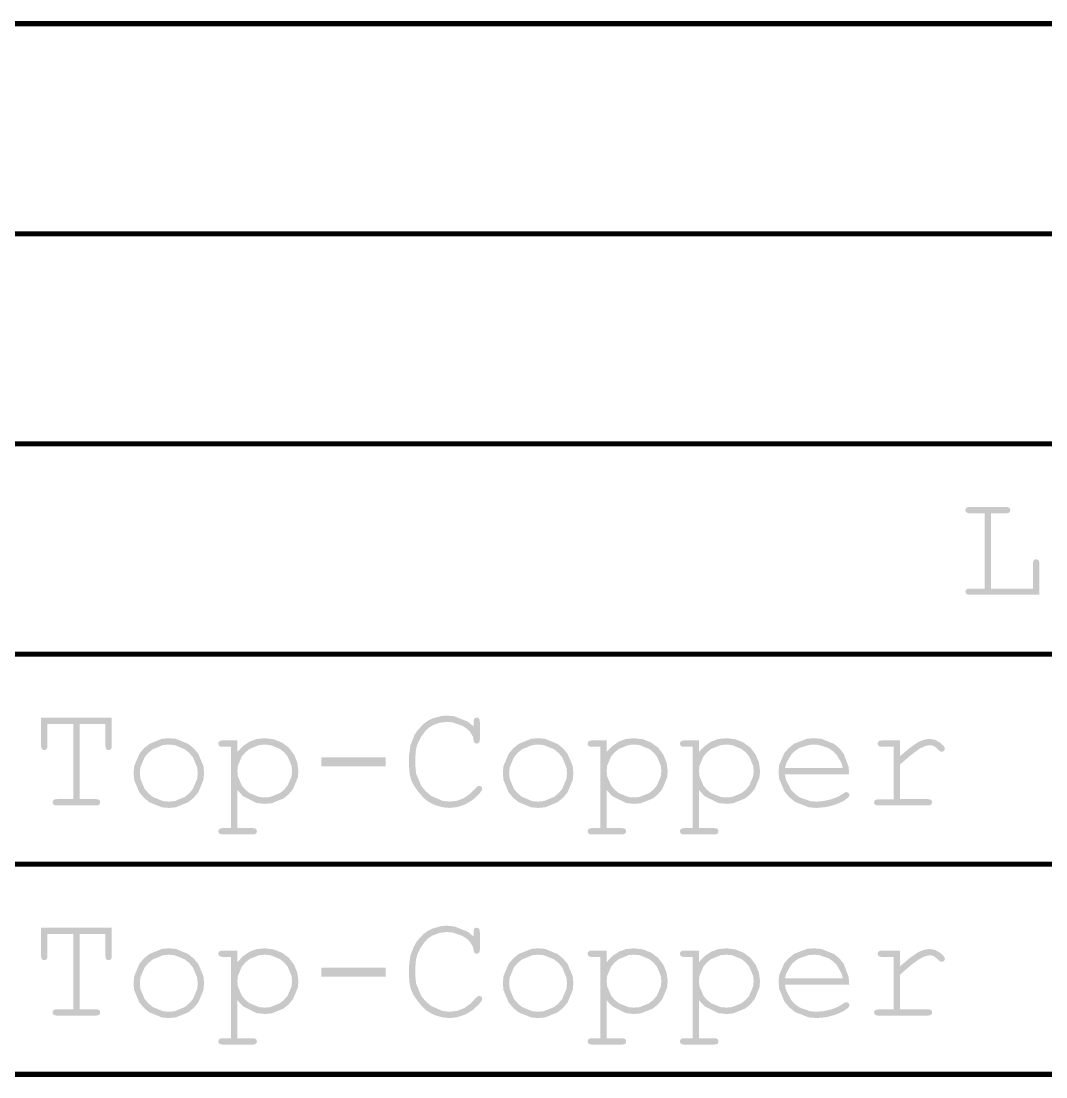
# Model space of a CAD drawing. Extents: x -5 to 272, y 7 to 75.
# Drawn here: x 211.81 to 231.8, y 54.26 to 74.86 of the extents above; entities that cross this region are included whole.
import ezdxf

# ---------------------------------------------------------------- set-up
doc = ezdxf.new("R2010")
doc.units = 0
doc.layers.add('DRILL_SYMBOLS', color=255, linetype='CONTINUOUS')

msp = doc.modelspace()

# ---------------------------------------------------------------- hatches: boundary and pattern name
at = {"layer": 'DRILL_SYMBOLS'}
for points in [[(230.725986, 65.256533), (230.725986, 63.788759), (231.543369, 63.788759), (231.543369, 64.278017), (231.547764, 64.315737), (231.560947, 64.341005), (231.581089, 64.355288), (231.606357, 64.360048), (231.630527, 64.355471), (231.650303, 64.341738), (231.663486, 64.316652), (231.667881, 64.278017), (231.667881, 63.665713), (230.308506, 63.665713), (230.270786, 63.670107), (230.245517, 63.683291), (230.231235, 63.703066), (230.226475, 63.727236), (230.231235, 63.752321), (230.245517, 63.771914), (230.270786, 63.784548), (230.308506, 63.788759), (230.601475, 63.788759), (230.601475, 65.256533), (230.308506, 65.256533), (230.270786, 65.260744), (230.245517, 65.273379), (230.231235, 65.292971), (230.226475, 65.318056), (230.231235, 65.343142), (230.245517, 65.362734), (230.270786, 65.375368), (230.308506, 65.37958), (231.018955, 65.37958), (231.056675, 65.375368), (231.081943, 65.362734), (231.096225, 65.343142), (231.100986, 65.318056), (231.096225, 65.292971), (231.081943, 65.273379), (231.056675, 65.260744), (231.018955, 65.256533)], [(212.952842, 61.147011), (212.952842, 59.679237), (213.272178, 59.679237), (213.309897, 59.675026), (213.335166, 59.662392), (213.349448, 59.642799), (213.354209, 59.617714), (213.349448, 59.593544), (213.335166, 59.573769), (213.309897, 59.560585), (213.272178, 59.556191), (212.508994, 59.556191), (212.471274, 59.560585), (212.446006, 59.573769), (212.431724, 59.593544), (212.426963, 59.617714), (212.431724, 59.642799), (212.446006, 59.662392), (212.471274, 59.675026), (212.508994, 59.679237), (212.82833, 59.679237), (212.82833, 61.147011), (212.324424, 61.147011), (212.324424, 60.720741), (212.320212, 60.681923), (212.307578, 60.656288), (212.287986, 60.642006), (212.2629, 60.637245), (212.23873, 60.642006), (212.218955, 60.656288), (212.205771, 60.681923), (212.201377, 60.720741), (212.201377, 61.270058), (213.579795, 61.270058), (213.579795, 60.720741), (213.575583, 60.681923), (213.562949, 60.656288), (213.543357, 60.642006), (213.518271, 60.637245), (213.493186, 60.642006), (213.473594, 60.656288), (213.460959, 60.681923), (213.456748, 60.720741), (213.456748, 61.147011)], [(220.634482, 61.101601), (220.634482, 61.188026), (220.638694, 61.225746), (220.651328, 61.251015), (220.67092, 61.265297), (220.696006, 61.270058), (220.721091, 61.265297), (220.740684, 61.251015), (220.753318, 61.225746), (220.757529, 61.188026), (220.757529, 60.846718), (220.753318, 60.807899), (220.740684, 60.782265), (220.721091, 60.767982), (220.696006, 60.763222), (220.673118, 60.767616), (220.654258, 60.7808), (220.640891, 60.803871), (220.634482, 60.837929), (220.623405, 60.897713), (220.556754, 61.006844), (220.501182, 61.056191), (220.413291, 61.113228), (220.219932, 61.178413), (220.114463, 61.186562), (219.976401, 61.170815), (219.846396, 61.123573), (219.762168, 61.073036), (219.696982, 61.012245), (219.61019, 60.891762), (219.543174, 60.758827), (219.512412, 60.649696), (219.502158, 60.527382), (219.502158, 60.31205), (219.514609, 60.178886), (219.614219, 59.939751), (219.701377, 59.833778), (219.805015, 59.745018), (220.03646, 59.643578), (220.164268, 59.630898), (220.314231, 59.648109), (220.447715, 59.699745), (220.570945, 59.786171), (220.690146, 59.907753), (220.716514, 59.930824), (220.745811, 59.938515), (220.769614, 59.934486), (220.788291, 59.922401), (220.800376, 59.904091), (220.804404, 59.881386), (220.788657, 59.838905), (220.741416, 59.778847), (220.613791, 59.660744), (220.471152, 59.575966), (220.32009, 59.524897), (220.167197, 59.507874), (220.032798, 59.520685), (219.896201, 59.55912), (219.799888, 59.601967), (219.721885, 59.651405), (219.645164, 59.722267), (219.552695, 59.829384), (219.468284, 59.949867), (219.415732, 60.060829), (219.388267, 60.17234), (219.379111, 60.294472), (219.379111, 60.54496), (219.403464, 60.728615), (219.476523, 60.916298), (219.529716, 61.005653), (219.663016, 61.151405), (219.743125, 61.207802), (219.829505, 61.252342), (220.012977, 61.303246), (220.110068, 61.309608), (220.257102, 61.296608), (220.519309, 61.192604)], [(215.380088, 60.187538), (215.367499, 60.05204), (215.266791, 59.811806), (215.255576, 60.187538), (215.245276, 60.298958), (215.162879, 60.495979), (215.090781, 60.581581), (215.004035, 60.652718), (214.80445, 60.734016), (214.691611, 60.744179), (214.578773, 60.733971), (214.379188, 60.652306), (214.292441, 60.580849), (214.220344, 60.495018), (214.137946, 60.298363), (214.127646, 60.187538), (214.137946, 60.077309), (214.220344, 59.88102), (214.292441, 59.79496), (214.379188, 59.723183), (214.578773, 59.641151), (214.691611, 59.630898), (214.80445, 59.641106), (215.004035, 59.722771), (215.090781, 59.794228), (215.162879, 59.880058), (215.245276, 60.076714), (215.255576, 60.187538), (215.266791, 59.811806), (215.178672, 59.707069), (215.072791, 59.619921), (214.829993, 59.520323), (214.693076, 59.507874), (214.554923, 59.520369), (214.311027, 59.620333), (214.205283, 59.707802), (214.117484, 59.812767), (214.017142, 60.052635), (214.0046, 60.187538), (214.017142, 60.323082), (214.117484, 60.563683), (214.205283, 60.668739), (214.311027, 60.756218), (214.554923, 60.856194), (214.693076, 60.868691), (214.829993, 60.856239), (215.072791, 60.75663), (215.178672, 60.669472), (215.266791, 60.564644), (215.367499, 60.323677)], [(216.029014, 60.824745), (216.029014, 60.600624), (216.142905, 60.717445), (216.264854, 60.801308), (216.402183, 60.851845), (216.562217, 60.868691), (216.736899, 60.84745), (216.897666, 60.78373), (217.03408, 60.682106), (217.135703, 60.547157), (217.198874, 60.391701), (217.219932, 60.228554), (217.208076, 60.100792), (217.113227, 59.874107), (217.09542, 60.228554), (217.085761, 60.330956), (217.008491, 60.512962), (216.940879, 60.592567), (216.859351, 60.658897), (216.670753, 60.734703), (216.563682, 60.744179), (216.455924, 60.734657), (216.266227, 60.658485), (216.184287, 60.591835), (216.116355, 60.512001), (216.038718, 60.33036), (216.029014, 60.228554), (216.038718, 60.126106), (216.116355, 59.943733), (216.184287, 59.863808), (216.266227, 59.797157), (216.455924, 59.720985), (216.563682, 59.711464), (216.670157, 59.72094), (216.85839, 59.796745), (216.940146, 59.863075), (217.008079, 59.942772), (217.085715, 60.125511), (217.09542, 60.228554), (217.113227, 59.874107), (217.030234, 59.775185), (216.929938, 59.692833), (216.696662, 59.598717), (216.563682, 59.586952), (216.406669, 59.603706), (216.139335, 59.73774), (216.029014, 59.855019), (216.029014, 59.113831), (216.327842, 59.113831), (216.365562, 59.109619), (216.39083, 59.096985), (216.405112, 59.077393), (216.409873, 59.052307), (216.405112, 59.028137), (216.39083, 59.008362), (216.365562, 58.995178), (216.327842, 58.990784), (215.740439, 58.990784), (215.70272, 58.994995), (215.677451, 59.007629), (215.663169, 59.027222), (215.658408, 59.052307), (215.663169, 59.077393), (215.677451, 59.096985), (215.70272, 59.109619), (215.740439, 59.113831), (215.905967, 59.113831), (215.905967, 60.700233), (215.740439, 60.700233), (215.70272, 60.704628), (215.677451, 60.717812), (215.663169, 60.737953), (215.658408, 60.763222), (215.663169, 60.787392), (215.677451, 60.807167), (215.70272, 60.820351), (215.740439, 60.824745)], [(222.58126, 60.187538), (222.568671, 60.05204), (222.467963, 59.811806), (222.456748, 60.187538), (222.446448, 60.298958), (222.364051, 60.495979), (222.291953, 60.581581), (222.205207, 60.652718), (222.005622, 60.734016), (221.892783, 60.744179), (221.779944, 60.733971), (221.580359, 60.652306), (221.493613, 60.580849), (221.421515, 60.495018), (221.339118, 60.298363), (221.328818, 60.187538), (221.339118, 60.077309), (221.421515, 59.88102), (221.493613, 59.79496), (221.580359, 59.723183), (221.779944, 59.641151), (221.892783, 59.630898), (222.005622, 59.641106), (222.205207, 59.722771), (222.291953, 59.794228), (222.364051, 59.880058), (222.446448, 60.076714), (222.456748, 60.187538), (222.467963, 59.811806), (222.379844, 59.707069), (222.273963, 59.619921), (222.031165, 59.520323), (221.894248, 59.507874), (221.756095, 59.520369), (221.512198, 59.620333), (221.406455, 59.707802), (221.318656, 59.812767), (221.218314, 60.052635), (221.205771, 60.187538), (221.218314, 60.323082), (221.318656, 60.563683), (221.406455, 60.668739), (221.512198, 60.756218), (221.756095, 60.856194), (221.894248, 60.868691), (222.031165, 60.856239), (222.273963, 60.75663), (222.379844, 60.669472), (222.467963, 60.564644), (222.568671, 60.323677)], [(223.230186, 60.824745), (223.230186, 60.600624), (223.344077, 60.717445), (223.466025, 60.801308), (223.603354, 60.851845), (223.763389, 60.868691), (223.938071, 60.84745), (224.098838, 60.78373), (224.235251, 60.682106), (224.336875, 60.547157), (224.400046, 60.391701), (224.421104, 60.228554), (224.409247, 60.100792), (224.314399, 59.874107), (224.296592, 60.228554), (224.286933, 60.330956), (224.209662, 60.512962), (224.142051, 60.592567), (224.060523, 60.658897), (223.871924, 60.734703), (223.764854, 60.744179), (223.657096, 60.734657), (223.467399, 60.658485), (223.385459, 60.591835), (223.317527, 60.512001), (223.23989, 60.33036), (223.230186, 60.228554), (223.23989, 60.126106), (223.317527, 59.943733), (223.385459, 59.863808), (223.467399, 59.797157), (223.657096, 59.720985), (223.764854, 59.711464), (223.871329, 59.72094), (224.059562, 59.796745), (224.141318, 59.863075), (224.20925, 59.942772), (224.286887, 60.125511), (224.296592, 60.228554), (224.314399, 59.874107), (224.231406, 59.775185), (224.13111, 59.692833), (223.897834, 59.598717), (223.764854, 59.586952), (223.607841, 59.603706), (223.340507, 59.73774), (223.230186, 59.855019), (223.230186, 59.113831), (223.529014, 59.113831), (223.566733, 59.109619), (223.592002, 59.096985), (223.606284, 59.077393), (223.611045, 59.052307), (223.606284, 59.028137), (223.592002, 59.008362), (223.566733, 58.995178), (223.529014, 58.990784), (222.941611, 58.990784), (222.903892, 58.994995), (222.878623, 59.007629), (222.864341, 59.027222), (222.85958, 59.052307), (222.864341, 59.077393), (222.878623, 59.096985), (222.903892, 59.109619), (222.941611, 59.113831), (223.107139, 59.113831), (223.107139, 60.700233), (222.941611, 60.700233), (222.903892, 60.704628), (222.878623, 60.717812), (222.864341, 60.737953), (222.85958, 60.763222), (222.864341, 60.787392), (222.878623, 60.807167), (222.903892, 60.820351), (222.941611, 60.824745)], [(225.030479, 60.824745), (225.030479, 60.600624), (225.14437, 60.717445), (225.266318, 60.801308), (225.403647, 60.851845), (225.563682, 60.868691), (225.738364, 60.84745), (225.899131, 60.78373), (226.035544, 60.682106), (226.137168, 60.547157), (226.200339, 60.391701), (226.221396, 60.228554), (226.20954, 60.100792), (226.114692, 59.874107), (226.096885, 60.228554), (226.087226, 60.330956), (226.009955, 60.512962), (225.942344, 60.592567), (225.860816, 60.658897), (225.672217, 60.734703), (225.565146, 60.744179), (225.457389, 60.734657), (225.267692, 60.658485), (225.185752, 60.591835), (225.11782, 60.512001), (225.040183, 60.33036), (225.030479, 60.228554), (225.040183, 60.126106), (225.11782, 59.943733), (225.185752, 59.863808), (225.267692, 59.797157), (225.457389, 59.720985), (225.565146, 59.711464), (225.671622, 59.72094), (225.859855, 59.796745), (225.941611, 59.863075), (226.009543, 59.942772), (226.08718, 60.125511), (226.096885, 60.228554), (226.114692, 59.874107), (226.031699, 59.775185), (225.931403, 59.692833), (225.698127, 59.598717), (225.565146, 59.586952), (225.408134, 59.603706), (225.1408, 59.73774), (225.030479, 59.855019), (225.030479, 59.113831), (225.329307, 59.113831), (225.367026, 59.109619), (225.392295, 59.096985), (225.406577, 59.077393), (225.411338, 59.052307), (225.406577, 59.028137), (225.392295, 59.008362), (225.367026, 58.995178), (225.329307, 58.990784), (224.741904, 58.990784), (224.704185, 58.994995), (224.678916, 59.007629), (224.664634, 59.027222), (224.659873, 59.052307), (224.664634, 59.077393), (224.678916, 59.096985), (224.704185, 59.109619), (224.741904, 59.113831), (224.907432, 59.113831), (224.907432, 60.700233), (224.741904, 60.700233), (224.704185, 60.704628), (224.678916, 60.717812), (224.664634, 60.737953), (224.659873, 60.763222), (224.664634, 60.787392), (224.678916, 60.807167), (224.704185, 60.820351), (224.741904, 60.824745)], [(227.960166, 60.161171), (226.70626, 60.161171), (226.730842, 60.0476), (226.830817, 59.855339), (226.906211, 59.776649), (226.995063, 59.712883), (227.202704, 59.640007), (227.321494, 59.630898), (227.462485, 59.64225), (227.610068, 59.676308), (227.747031, 59.729042), (227.856162, 59.796425), (227.882163, 59.812904), (227.904502, 59.818398), (227.926475, 59.81382), (227.945518, 59.800087), (227.958701, 59.780128), (227.963096, 59.756874), (227.957236, 59.732338), (227.939658, 59.708534), (227.842063, 59.637672), (227.689902, 59.571571), (227.508079, 59.523798), (227.321494, 59.507874), (227.169837, 59.520827), (226.905799, 59.624453), (226.793418, 59.715126), (226.700812, 59.824211), (226.594977, 60.075066), (226.581748, 60.216835), (226.594153, 60.346107), (226.693397, 60.576088), (226.780234, 60.676796), (226.885383, 60.76075), (227.13111, 60.856697), (227.271689, 60.868691), (227.415885, 60.856377), (227.664176, 60.757866), (227.768271, 60.671669), (227.853324, 60.56588), (227.835654, 60.285683), (227.809882, 60.382729), (227.713569, 60.548256), (227.643027, 60.616737), (227.561317, 60.672493), (227.375648, 60.736214), (227.271689, 60.744179), (227.167777, 60.736305), (226.982474, 60.673317), (226.901084, 60.618202), (226.830771, 60.550179), (226.734092, 60.383919), (226.707725, 60.285683), (227.835654, 60.285683), (227.853324, 60.56588), (227.949271, 60.310631)], [(228.947471, 60.824745), (228.947471, 60.514198), (229.157493, 60.69236), (229.30709, 60.793251), (229.421897, 60.839943), (229.527549, 60.855507), (229.633567, 60.837013), (229.731895, 60.781532), (229.802756, 60.71653), (229.826377, 60.669472), (229.821799, 60.64402), (229.808066, 60.623329), (229.787375, 60.609596), (229.761924, 60.605019), (229.748374, 60.6063), (229.737021, 60.610146), (229.722373, 60.620949), (229.698936, 60.643105), (229.650962, 60.686317), (229.60958, 60.713417), (229.57186, 60.727699), (229.534873, 60.73246), (229.446067, 60.716347), (229.340781, 60.668007), (229.185691, 60.557045), (228.947471, 60.353066), (228.947471, 59.679237), (229.492393, 59.679237), (229.531211, 59.675026), (229.556846, 59.662392), (229.571128, 59.642799), (229.575889, 59.617714), (229.571128, 59.593544), (229.556846, 59.573769), (229.531211, 59.560585), (229.492393, 59.556191), (228.527061, 59.556191), (228.489341, 59.560402), (228.464072, 59.573036), (228.44979, 59.592262), (228.445029, 59.616249), (228.449607, 59.639137), (228.46334, 59.657997), (228.488425, 59.670631), (228.527061, 59.674843), (228.824424, 59.674843), (228.824424, 60.700233), (228.597373, 60.700233), (228.559653, 60.704628), (228.534385, 60.717812), (228.520103, 60.737953), (228.515342, 60.763222), (228.519919, 60.787392), (228.533652, 60.807167), (228.558738, 60.820351), (228.597373, 60.824745)], [(218.920615, 60.492226), (218.920615, 60.316444), (217.665244, 60.316444), (217.665244, 60.492226)], [(212.952842, 57.047011), (212.952842, 55.579237), (213.272178, 55.579237), (213.309897, 55.575026), (213.335166, 55.562392), (213.349448, 55.542799), (213.354209, 55.517714), (213.349448, 55.493544), (213.335166, 55.473769), (213.309897, 55.460585), (213.272178, 55.456191), (212.508994, 55.456191), (212.471274, 55.460585), (212.446006, 55.473769), (212.431724, 55.493544), (212.426963, 55.517714), (212.431724, 55.542799), (212.446006, 55.562392), (212.471274, 55.575026), (212.508994, 55.579237), (212.82833, 55.579237), (212.82833, 57.047011), (212.324424, 57.047011), (212.324424, 56.620741), (212.320212, 56.581923), (212.307578, 56.556288), (212.287986, 56.542006), (212.2629, 56.537245), (212.23873, 56.542006), (212.218955, 56.556288), (212.205771, 56.581923), (212.201377, 56.620741), (212.201377, 57.170058), (213.579795, 57.170058), (213.579795, 56.620741), (213.575583, 56.581923), (213.562949, 56.556288), (213.543357, 56.542006), (213.518271, 56.537245), (213.493186, 56.542006), (213.473594, 56.556288), (213.460959, 56.581923), (213.456748, 56.620741), (213.456748, 57.047011)], [(220.634482, 57.001601), (220.634482, 57.088026), (220.638694, 57.125746), (220.651328, 57.151015), (220.67092, 57.165297), (220.696006, 57.170058), (220.721091, 57.165297), (220.740684, 57.151015), (220.753318, 57.125746), (220.757529, 57.088026), (220.757529, 56.746718), (220.753318, 56.707899), (220.740684, 56.682265), (220.721091, 56.667982), (220.696006, 56.663222), (220.673118, 56.667616), (220.654258, 56.6808), (220.640891, 56.703871), (220.634482, 56.737929), (220.623405, 56.797713), (220.556754, 56.906844), (220.501182, 56.956191), (220.413291, 57.013228), (220.219932, 57.078413), (220.114463, 57.086562), (219.976401, 57.070815), (219.846396, 57.023573), (219.762168, 56.973036), (219.696982, 56.912245), (219.61019, 56.791762), (219.543174, 56.658827), (219.512412, 56.549696), (219.502158, 56.427382), (219.502158, 56.21205), (219.514609, 56.078886), (219.614219, 55.839751), (219.701377, 55.733778), (219.805015, 55.645018), (220.03646, 55.543578), (220.164268, 55.530898), (220.314231, 55.548109), (220.447715, 55.599745), (220.570945, 55.686171), (220.690146, 55.807753), (220.716514, 55.830824), (220.745811, 55.838515), (220.769614, 55.834486), (220.788291, 55.822401), (220.800376, 55.804091), (220.804404, 55.781386), (220.788657, 55.738905), (220.741416, 55.678847), (220.613791, 55.560744), (220.471152, 55.475966), (220.32009, 55.424897), (220.167197, 55.407874), (220.032798, 55.420685), (219.896201, 55.45912), (219.799888, 55.501967), (219.721885, 55.551405), (219.645164, 55.622267), (219.552695, 55.729384), (219.468284, 55.849867), (219.415732, 55.960829), (219.388267, 56.07234), (219.379111, 56.194472), (219.379111, 56.44496), (219.403464, 56.628615), (219.476523, 56.816298), (219.529716, 56.905653), (219.663016, 57.051405), (219.743125, 57.107802), (219.829505, 57.152342), (220.012977, 57.203246), (220.110068, 57.209608), (220.257102, 57.196608), (220.519309, 57.092604)], [(215.380088, 56.087538), (215.367499, 55.95204), (215.266791, 55.711806), (215.255576, 56.087538), (215.245276, 56.198958), (215.162879, 56.395979), (215.090781, 56.481581), (215.004035, 56.552718), (214.80445, 56.634016), (214.691611, 56.644179), (214.578773, 56.633971), (214.379188, 56.552306), (214.292441, 56.480849), (214.220344, 56.395018), (214.137946, 56.198363), (214.127646, 56.087538), (214.137946, 55.977309), (214.220344, 55.78102), (214.292441, 55.69496), (214.379188, 55.623183), (214.578773, 55.541151), (214.691611, 55.530898), (214.80445, 55.541106), (215.004035, 55.622771), (215.090781, 55.694228), (215.162879, 55.780058), (215.245276, 55.976714), (215.255576, 56.087538), (215.266791, 55.711806), (215.178672, 55.607069), (215.072791, 55.519921), (214.829993, 55.420323), (214.693076, 55.407874), (214.554923, 55.420369), (214.311027, 55.520333), (214.205283, 55.607802), (214.117484, 55.712767), (214.017142, 55.952635), (214.0046, 56.087538), (214.017142, 56.223082), (214.117484, 56.463683), (214.205283, 56.568739), (214.311027, 56.656218), (214.554923, 56.756194), (214.693076, 56.768691), (214.829993, 56.756239), (215.072791, 56.65663), (215.178672, 56.569472), (215.266791, 56.464644), (215.367499, 56.223677)], [(216.029014, 56.724745), (216.029014, 56.500624), (216.142905, 56.617445), (216.264854, 56.701308), (216.402183, 56.751845), (216.562217, 56.768691), (216.736899, 56.74745), (216.897666, 56.68373), (217.03408, 56.582106), (217.135703, 56.447157), (217.198874, 56.291701), (217.219932, 56.128554), (217.208076, 56.000792), (217.113227, 55.774107), (217.09542, 56.128554), (217.085761, 56.230956), (217.008491, 56.412962), (216.940879, 56.492567), (216.859351, 56.558897), (216.670753, 56.634703), (216.563682, 56.644179), (216.455924, 56.634657), (216.266227, 56.558485), (216.184287, 56.491835), (216.116355, 56.412001), (216.038718, 56.23036), (216.029014, 56.128554), (216.038718, 56.026106), (216.116355, 55.843733), (216.184287, 55.763808), (216.266227, 55.697157), (216.455924, 55.620985), (216.563682, 55.611464), (216.670157, 55.62094), (216.85839, 55.696745), (216.940146, 55.763075), (217.008079, 55.842772), (217.085715, 56.025511), (217.09542, 56.128554), (217.113227, 55.774107), (217.030234, 55.675185), (216.929938, 55.592833), (216.696662, 55.498717), (216.563682, 55.486952), (216.406669, 55.503706), (216.139335, 55.63774), (216.029014, 55.755019), (216.029014, 55.013831), (216.327842, 55.013831), (216.365562, 55.009619), (216.39083, 54.996985), (216.405112, 54.977393), (216.409873, 54.952307), (216.405112, 54.928137), (216.39083, 54.908362), (216.365562, 54.895178), (216.327842, 54.890784), (215.740439, 54.890784), (215.70272, 54.894995), (215.677451, 54.907629), (215.663169, 54.927222), (215.658408, 54.952307), (215.663169, 54.977393), (215.677451, 54.996985), (215.70272, 55.009619), (215.740439, 55.013831), (215.905967, 55.013831), (215.905967, 56.600233), (215.740439, 56.600233), (215.70272, 56.604628), (215.677451, 56.617812), (215.663169, 56.637953), (215.658408, 56.663222), (215.663169, 56.687392), (215.677451, 56.707167), (215.70272, 56.720351), (215.740439, 56.724745)], [(222.58126, 56.087538), (222.568671, 55.95204), (222.467963, 55.711806), (222.456748, 56.087538), (222.446448, 56.198958), (222.364051, 56.395979), (222.291953, 56.481581), (222.205207, 56.552718), (222.005622, 56.634016), (221.892783, 56.644179), (221.779944, 56.633971), (221.580359, 56.552306), (221.493613, 56.480849), (221.421515, 56.395018), (221.339118, 56.198363), (221.328818, 56.087538), (221.339118, 55.977309), (221.421515, 55.78102), (221.493613, 55.69496), (221.580359, 55.623183), (221.779944, 55.541151), (221.892783, 55.530898), (222.005622, 55.541106), (222.205207, 55.622771), (222.291953, 55.694228), (222.364051, 55.780058), (222.446448, 55.976714), (222.456748, 56.087538), (222.467963, 55.711806), (222.379844, 55.607069), (222.273963, 55.519921), (222.031165, 55.420323), (221.894248, 55.407874), (221.756095, 55.420369), (221.512198, 55.520333), (221.406455, 55.607802), (221.318656, 55.712767), (221.218314, 55.952635), (221.205771, 56.087538), (221.218314, 56.223082), (221.318656, 56.463683), (221.406455, 56.568739), (221.512198, 56.656218), (221.756095, 56.756194), (221.894248, 56.768691), (222.031165, 56.756239), (222.273963, 56.65663), (222.379844, 56.569472), (222.467963, 56.464644), (222.568671, 56.223677)], [(223.230186, 56.724745), (223.230186, 56.500624), (223.344077, 56.617445), (223.466025, 56.701308), (223.603354, 56.751845), (223.763389, 56.768691), (223.938071, 56.74745), (224.098838, 56.68373), (224.235251, 56.582106), (224.336875, 56.447157), (224.400046, 56.291701), (224.421104, 56.128554), (224.409247, 56.000792), (224.314399, 55.774107), (224.296592, 56.128554), (224.286933, 56.230956), (224.209662, 56.412962), (224.142051, 56.492567), (224.060523, 56.558897), (223.871924, 56.634703), (223.764854, 56.644179), (223.657096, 56.634657), (223.467399, 56.558485), (223.385459, 56.491835), (223.317527, 56.412001), (223.23989, 56.23036), (223.230186, 56.128554), (223.23989, 56.026106), (223.317527, 55.843733), (223.385459, 55.763808), (223.467399, 55.697157), (223.657096, 55.620985), (223.764854, 55.611464), (223.871329, 55.62094), (224.059562, 55.696745), (224.141318, 55.763075), (224.20925, 55.842772), (224.286887, 56.025511), (224.296592, 56.128554), (224.314399, 55.774107), (224.231406, 55.675185), (224.13111, 55.592833), (223.897834, 55.498717), (223.764854, 55.486952), (223.607841, 55.503706), (223.340507, 55.63774), (223.230186, 55.755019), (223.230186, 55.013831), (223.529014, 55.013831), (223.566733, 55.009619), (223.592002, 54.996985), (223.606284, 54.977393), (223.611045, 54.952307), (223.606284, 54.928137), (223.592002, 54.908362), (223.566733, 54.895178), (223.529014, 54.890784), (222.941611, 54.890784), (222.903892, 54.894995), (222.878623, 54.907629), (222.864341, 54.927222), (222.85958, 54.952307), (222.864341, 54.977393), (222.878623, 54.996985), (222.903892, 55.009619), (222.941611, 55.013831), (223.107139, 55.013831), (223.107139, 56.600233), (222.941611, 56.600233), (222.903892, 56.604628), (222.878623, 56.617812), (222.864341, 56.637953), (222.85958, 56.663222), (222.864341, 56.687392), (222.878623, 56.707167), (222.903892, 56.720351), (222.941611, 56.724745)], [(225.030479, 56.724745), (225.030479, 56.500624), (225.14437, 56.617445), (225.266318, 56.701308), (225.403647, 56.751845), (225.563682, 56.768691), (225.738364, 56.74745), (225.899131, 56.68373), (226.035544, 56.582106), (226.137168, 56.447157), (226.200339, 56.291701), (226.221396, 56.128554), (226.20954, 56.000792), (226.114692, 55.774107), (226.096885, 56.128554), (226.087226, 56.230956), (226.009955, 56.412962), (225.942344, 56.492567), (225.860816, 56.558897), (225.672217, 56.634703), (225.565146, 56.644179), (225.457389, 56.634657), (225.267692, 56.558485), (225.185752, 56.491835), (225.11782, 56.412001), (225.040183, 56.23036), (225.030479, 56.128554), (225.040183, 56.026106), (225.11782, 55.843733), (225.185752, 55.763808), (225.267692, 55.697157), (225.457389, 55.620985), (225.565146, 55.611464), (225.671622, 55.62094), (225.859855, 55.696745), (225.941611, 55.763075), (226.009543, 55.842772), (226.08718, 56.025511), (226.096885, 56.128554), (226.114692, 55.774107), (226.031699, 55.675185), (225.931403, 55.592833), (225.698127, 55.498717), (225.565146, 55.486952), (225.408134, 55.503706), (225.1408, 55.63774), (225.030479, 55.755019), (225.030479, 55.013831), (225.329307, 55.013831), (225.367026, 55.009619), (225.392295, 54.996985), (225.406577, 54.977393), (225.411338, 54.952307), (225.406577, 54.928137), (225.392295, 54.908362), (225.367026, 54.895178), (225.329307, 54.890784), (224.741904, 54.890784), (224.704185, 54.894995), (224.678916, 54.907629), (224.664634, 54.927222), (224.659873, 54.952307), (224.664634, 54.977393), (224.678916, 54.996985), (224.704185, 55.009619), (224.741904, 55.013831), (224.907432, 55.013831), (224.907432, 56.600233), (224.741904, 56.600233), (224.704185, 56.604628), (224.678916, 56.617812), (224.664634, 56.637953), (224.659873, 56.663222), (224.664634, 56.687392), (224.678916, 56.707167), (224.704185, 56.720351), (224.741904, 56.724745)], [(227.960166, 56.061171), (226.70626, 56.061171), (226.730842, 55.9476), (226.830817, 55.755339), (226.906211, 55.676649), (226.995063, 55.612883), (227.202704, 55.540007), (227.321494, 55.530898), (227.462485, 55.54225), (227.610068, 55.576308), (227.747031, 55.629042), (227.856162, 55.696425), (227.882163, 55.712904), (227.904502, 55.718398), (227.926475, 55.71382), (227.945518, 55.700087), (227.958701, 55.680128), (227.963096, 55.656874), (227.957236, 55.632338), (227.939658, 55.608534), (227.842063, 55.537672), (227.689902, 55.471571), (227.508079, 55.423798), (227.321494, 55.407874), (227.169837, 55.420827), (226.905799, 55.524453), (226.793418, 55.615126), (226.700812, 55.724211), (226.594977, 55.975066), (226.581748, 56.116835), (226.594153, 56.246107), (226.693397, 56.476088), (226.780234, 56.576796), (226.885383, 56.66075), (227.13111, 56.756697), (227.271689, 56.768691), (227.415885, 56.756377), (227.664176, 56.657866), (227.768271, 56.571669), (227.853324, 56.46588), (227.835654, 56.185683), (227.809882, 56.282729), (227.713569, 56.448256), (227.643027, 56.516737), (227.561317, 56.572493), (227.375648, 56.636214), (227.271689, 56.644179), (227.167777, 56.636305), (226.982474, 56.573317), (226.901084, 56.518202), (226.830771, 56.450179), (226.734092, 56.283919), (226.707725, 56.185683), (227.835654, 56.185683), (227.853324, 56.46588), (227.949271, 56.210631)], [(228.947471, 56.724745), (228.947471, 56.414198), (229.157493, 56.59236), (229.30709, 56.693251), (229.421897, 56.739943), (229.527549, 56.755507), (229.633567, 56.737013), (229.731895, 56.681532), (229.802756, 56.61653), (229.826377, 56.569472), (229.821799, 56.54402), (229.808066, 56.523329), (229.787375, 56.509596), (229.761924, 56.505019), (229.748374, 56.5063), (229.737021, 56.510146), (229.722373, 56.520949), (229.698936, 56.543105), (229.650962, 56.586317), (229.60958, 56.613417), (229.57186, 56.627699), (229.534873, 56.63246), (229.446067, 56.616347), (229.340781, 56.568007), (229.185691, 56.457045), (228.947471, 56.253066), (228.947471, 55.579237), (229.492393, 55.579237), (229.531211, 55.575026), (229.556846, 55.562392), (229.571128, 55.542799), (229.575889, 55.517714), (229.571128, 55.493544), (229.556846, 55.473769), (229.531211, 55.460585), (229.492393, 55.456191), (228.527061, 55.456191), (228.489341, 55.460402), (228.464072, 55.473036), (228.44979, 55.492262), (228.445029, 55.516249), (228.449607, 55.539137), (228.46334, 55.557997), (228.488425, 55.570631), (228.527061, 55.574843), (228.824424, 55.574843), (228.824424, 56.600233), (228.597373, 56.600233), (228.559653, 56.604628), (228.534385, 56.617812), (228.520103, 56.637953), (228.515342, 56.663222), (228.519919, 56.687392), (228.533652, 56.707167), (228.558738, 56.720351), (228.597373, 56.724745)], [(218.920615, 56.392226), (218.920615, 56.216444), (217.665244, 56.216444), (217.665244, 56.392226)]]:
    msp.add_hatch(color=7, dxfattribs=at).paths.add_polyline_path(points)

# ---------------------------------------------------------------- linework, layer by layer
at = {"layer": 'DRILL_SYMBOLS', "color": 7}
for points, const_width in [([(271.989854, 74.81), (115.384, 74.81)], 0.1), ([(115.384, 70.71), (271.989854, 70.71)], 0.1), ([(115.384, 66.61), (271.989854, 66.61)], 0.1), ([(230.725986, 65.256533), (230.725986, 63.788759), (231.543369, 63.788759), (231.543369, 64.278017), (231.547764, 64.315737), (231.560947, 64.341005), (231.581089, 64.355288), (231.606357, 64.360048), (231.630527, 64.355471), (231.650303, 64.341738), (231.663486, 64.316652), (231.667881, 64.278017), (231.667881, 63.665713), (230.308506, 63.665713), (230.270786, 63.670107), (230.245517, 63.683291), (230.231235, 63.703066), (230.226475, 63.727236), (230.231235, 63.752321), (230.245517, 63.771914), (230.270786, 63.784548), (230.308506, 63.788759), (230.601475, 63.788759), (230.601475, 65.256533), (230.308506, 65.256533), (230.270786, 65.260744), (230.245517, 65.273379), (230.231235, 65.292971), (230.226475, 65.318056), (230.231235, 65.343142), (230.245517, 65.362734), (230.270786, 65.375368), (230.308506, 65.37958), (231.018955, 65.37958), (231.056675, 65.375368), (231.081943, 65.362734), (231.096225, 65.343142), (231.100986, 65.318056), (231.096225, 65.292971), (231.081943, 65.273379), (231.056675, 65.260744), (231.018955, 65.256533), (230.725986, 65.256533)], 0.000001), ([(115.384, 62.51), (271.989854, 62.51)], 0.1), ([(212.952842, 61.147011), (212.952842, 59.679237), (213.272178, 59.679237), (213.309897, 59.675026), (213.335166, 59.662392), (213.349448, 59.642799), (213.354209, 59.617714), (213.349448, 59.593544), (213.335166, 59.573769), (213.309897, 59.560585), (213.272178, 59.556191), (212.508994, 59.556191), (212.471274, 59.560585), (212.446006, 59.573769), (212.431724, 59.593544), (212.426963, 59.617714), (212.431724, 59.642799), (212.446006, 59.662392), (212.471274, 59.675026), (212.508994, 59.679237), (212.82833, 59.679237), (212.82833, 61.147011), (212.324424, 61.147011), (212.324424, 60.720741), (212.320212, 60.681923), (212.307578, 60.656288), (212.287986, 60.642006), (212.2629, 60.637245), (212.23873, 60.642006), (212.218955, 60.656288), (212.205771, 60.681923), (212.201377, 60.720741), (212.201377, 61.270058), (213.579795, 61.270058), (213.579795, 60.720741), (213.575583, 60.681923), (213.562949, 60.656288), (213.543357, 60.642006), (213.518271, 60.637245), (213.493186, 60.642006), (213.473594, 60.656288), (213.460959, 60.681923), (213.456748, 60.720741), (213.456748, 61.147011), (212.952842, 61.147011)], 0.000001), ([(220.634482, 61.101601), (220.634482, 61.188026), (220.638694, 61.225746), (220.651328, 61.251015), (220.67092, 61.265297), (220.696006, 61.270058), (220.721091, 61.265297), (220.740684, 61.251015), (220.753318, 61.225746), (220.757529, 61.188026), (220.757529, 60.846718), (220.753318, 60.807899), (220.740684, 60.782265), (220.721091, 60.767982), (220.696006, 60.763222), (220.673118, 60.767616), (220.654258, 60.7808), (220.640891, 60.803871), (220.634482, 60.837929), (220.623405, 60.897713), (220.556754, 61.006844), (220.501182, 61.056191), (220.413291, 61.113228), (220.219932, 61.178413), (220.114463, 61.186562), (219.976401, 61.170815), (219.846396, 61.123573), (219.762168, 61.073036), (219.696982, 61.012245), (219.61019, 60.891762), (219.543174, 60.758827), (219.512412, 60.649696), (219.502158, 60.527382), (219.502158, 60.31205), (219.514609, 60.178886), (219.614219, 59.939751), (219.701377, 59.833778), (219.805015, 59.745018), (220.03646, 59.643578), (220.164268, 59.630898), (220.314231, 59.648109), (220.447715, 59.699745), (220.570945, 59.786171), (220.690146, 59.907753), (220.716514, 59.930824), (220.745811, 59.938515), (220.769614, 59.934486), (220.788291, 59.922401), (220.800376, 59.904091), (220.804404, 59.881386), (220.788657, 59.838905), (220.741416, 59.778847), (220.613791, 59.660744), (220.471152, 59.575966), (220.32009, 59.524897), (220.167197, 59.507874), (220.032798, 59.520685), (219.896201, 59.55912), (219.799888, 59.601967), (219.721885, 59.651405), (219.645164, 59.722267), (219.552695, 59.829384), (219.468284, 59.949867), (219.415732, 60.060829), (219.388267, 60.17234), (219.379111, 60.294472), (219.379111, 60.54496), (219.403464, 60.728615), (219.476523, 60.916298), (219.529716, 61.005653), (219.663016, 61.151405), (219.743125, 61.207802), (219.829505, 61.252342), (220.012977, 61.303246), (220.110068, 61.309608), (220.257102, 61.296608), (220.519309, 61.192604), (220.634482, 61.101601)], 0.000001), ([(215.380088, 60.187538), (215.367499, 60.05204), (215.266791, 59.811806), (215.255576, 60.187538), (215.245276, 60.298958), (215.162879, 60.495979), (215.090781, 60.581581), (215.004035, 60.652718), (214.80445, 60.734016), (214.691611, 60.744179), (214.578773, 60.733971), (214.379188, 60.652306), (214.292441, 60.580849), (214.220344, 60.495018), (214.137946, 60.298363), (214.127646, 60.187538), (214.137946, 60.077309), (214.220344, 59.88102), (214.292441, 59.79496), (214.379188, 59.723183), (214.578773, 59.641151), (214.691611, 59.630898), (214.80445, 59.641106), (215.004035, 59.722771), (215.090781, 59.794228), (215.162879, 59.880058), (215.245276, 60.076714), (215.255576, 60.187538), (215.266791, 59.811806), (215.178672, 59.707069), (215.072791, 59.619921), (214.829993, 59.520323), (214.693076, 59.507874), (214.554923, 59.520369), (214.311027, 59.620333), (214.205283, 59.707802), (214.117484, 59.812767), (214.017142, 60.052635), (214.0046, 60.187538), (214.017142, 60.323082), (214.117484, 60.563683), (214.205283, 60.668739), (214.311027, 60.756218), (214.554923, 60.856194), (214.693076, 60.868691), (214.829993, 60.856239), (215.072791, 60.75663), (215.178672, 60.669472), (215.266791, 60.564644), (215.367499, 60.323677), (215.380088, 60.187538)], 0.000001), ([(216.029014, 60.824745), (216.029014, 60.600624), (216.142905, 60.717445), (216.264854, 60.801308), (216.402183, 60.851845), (216.562217, 60.868691), (216.736899, 60.84745), (216.897666, 60.78373), (217.03408, 60.682106), (217.135703, 60.547157), (217.198874, 60.391701), (217.219932, 60.228554), (217.208076, 60.100792), (217.113227, 59.874107), (217.09542, 60.228554), (217.085761, 60.330956), (217.008491, 60.512962), (216.940879, 60.592567), (216.859351, 60.658897), (216.670753, 60.734703), (216.563682, 60.744179), (216.455924, 60.734657), (216.266227, 60.658485), (216.184287, 60.591835), (216.116355, 60.512001), (216.038718, 60.33036), (216.029014, 60.228554), (216.038718, 60.126106), (216.116355, 59.943733), (216.184287, 59.863808), (216.266227, 59.797157), (216.455924, 59.720985), (216.563682, 59.711464), (216.670157, 59.72094), (216.85839, 59.796745), (216.940146, 59.863075), (217.008079, 59.942772), (217.085715, 60.125511), (217.09542, 60.228554), (217.113227, 59.874107), (217.030234, 59.775185), (216.929938, 59.692833), (216.696662, 59.598717), (216.563682, 59.586952), (216.406669, 59.603706), (216.139335, 59.73774), (216.029014, 59.855019), (216.029014, 59.113831), (216.327842, 59.113831), (216.365562, 59.109619), (216.39083, 59.096985), (216.405112, 59.077393), (216.409873, 59.052307), (216.405112, 59.028137), (216.39083, 59.008362), (216.365562, 58.995178), (216.327842, 58.990784), (215.740439, 58.990784), (215.70272, 58.994995), (215.677451, 59.007629), (215.663169, 59.027222), (215.658408, 59.052307), (215.663169, 59.077393), (215.677451, 59.096985), (215.70272, 59.109619), (215.740439, 59.113831), (215.905967, 59.113831), (215.905967, 60.700233), (215.740439, 60.700233), (215.70272, 60.704628), (215.677451, 60.717812), (215.663169, 60.737953), (215.658408, 60.763222), (215.663169, 60.787392), (215.677451, 60.807167), (215.70272, 60.820351), (215.740439, 60.824745), (216.029014, 60.824745)], 0.000001), ([(222.58126, 60.187538), (222.568671, 60.05204), (222.467963, 59.811806), (222.456748, 60.187538), (222.446448, 60.298958), (222.364051, 60.495979), (222.291953, 60.581581), (222.205207, 60.652718), (222.005622, 60.734016), (221.892783, 60.744179), (221.779944, 60.733971), (221.580359, 60.652306), (221.493613, 60.580849), (221.421515, 60.495018), (221.339118, 60.298363), (221.328818, 60.187538), (221.339118, 60.077309), (221.421515, 59.88102), (221.493613, 59.79496), (221.580359, 59.723183), (221.779944, 59.641151), (221.892783, 59.630898), (222.005622, 59.641106), (222.205207, 59.722771), (222.291953, 59.794228), (222.364051, 59.880058), (222.446448, 60.076714), (222.456748, 60.187538), (222.467963, 59.811806), (222.379844, 59.707069), (222.273963, 59.619921), (222.031165, 59.520323), (221.894248, 59.507874), (221.756095, 59.520369), (221.512198, 59.620333), (221.406455, 59.707802), (221.318656, 59.812767), (221.218314, 60.052635), (221.205771, 60.187538), (221.218314, 60.323082), (221.318656, 60.563683), (221.406455, 60.668739), (221.512198, 60.756218), (221.756095, 60.856194), (221.894248, 60.868691), (222.031165, 60.856239), (222.273963, 60.75663), (222.379844, 60.669472), (222.467963, 60.564644), (222.568671, 60.323677), (222.58126, 60.187538)], 0.000001), ([(223.230186, 60.824745), (223.230186, 60.600624), (223.344077, 60.717445), (223.466025, 60.801308), (223.603354, 60.851845), (223.763389, 60.868691), (223.938071, 60.84745), (224.098838, 60.78373), (224.235251, 60.682106), (224.336875, 60.547157), (224.400046, 60.391701), (224.421104, 60.228554), (224.409247, 60.100792), (224.314399, 59.874107), (224.296592, 60.228554), (224.286933, 60.330956), (224.209662, 60.512962), (224.142051, 60.592567), (224.060523, 60.658897), (223.871924, 60.734703), (223.764854, 60.744179), (223.657096, 60.734657), (223.467399, 60.658485), (223.385459, 60.591835), (223.317527, 60.512001), (223.23989, 60.33036), (223.230186, 60.228554), (223.23989, 60.126106), (223.317527, 59.943733), (223.385459, 59.863808), (223.467399, 59.797157), (223.657096, 59.720985), (223.764854, 59.711464), (223.871329, 59.72094), (224.059562, 59.796745), (224.141318, 59.863075), (224.20925, 59.942772), (224.286887, 60.125511), (224.296592, 60.228554), (224.314399, 59.874107), (224.231406, 59.775185), (224.13111, 59.692833), (223.897834, 59.598717), (223.764854, 59.586952), (223.607841, 59.603706), (223.340507, 59.73774), (223.230186, 59.855019), (223.230186, 59.113831), (223.529014, 59.113831), (223.566733, 59.109619), (223.592002, 59.096985), (223.606284, 59.077393), (223.611045, 59.052307), (223.606284, 59.028137), (223.592002, 59.008362), (223.566733, 58.995178), (223.529014, 58.990784), (222.941611, 58.990784), (222.903892, 58.994995), (222.878623, 59.007629), (222.864341, 59.027222), (222.85958, 59.052307), (222.864341, 59.077393), (222.878623, 59.096985), (222.903892, 59.109619), (222.941611, 59.113831), (223.107139, 59.113831), (223.107139, 60.700233), (222.941611, 60.700233), (222.903892, 60.704628), (222.878623, 60.717812), (222.864341, 60.737953), (222.85958, 60.763222), (222.864341, 60.787392), (222.878623, 60.807167), (222.903892, 60.820351), (222.941611, 60.824745), (223.230186, 60.824745)], 0.000001), ([(225.030479, 60.824745), (225.030479, 60.600624), (225.14437, 60.717445), (225.266318, 60.801308), (225.403647, 60.851845), (225.563682, 60.868691), (225.738364, 60.84745), (225.899131, 60.78373), (226.035544, 60.682106), (226.137168, 60.547157), (226.200339, 60.391701), (226.221396, 60.228554), (226.20954, 60.100792), (226.114692, 59.874107), (226.096885, 60.228554), (226.087226, 60.330956), (226.009955, 60.512962), (225.942344, 60.592567), (225.860816, 60.658897), (225.672217, 60.734703), (225.565146, 60.744179), (225.457389, 60.734657), (225.267692, 60.658485), (225.185752, 60.591835), (225.11782, 60.512001), (225.040183, 60.33036), (225.030479, 60.228554), (225.040183, 60.126106), (225.11782, 59.943733), (225.185752, 59.863808), (225.267692, 59.797157), (225.457389, 59.720985), (225.565146, 59.711464), (225.671622, 59.72094), (225.859855, 59.796745), (225.941611, 59.863075), (226.009543, 59.942772), (226.08718, 60.125511), (226.096885, 60.228554), (226.114692, 59.874107), (226.031699, 59.775185), (225.931403, 59.692833), (225.698127, 59.598717), (225.565146, 59.586952), (225.408134, 59.603706), (225.1408, 59.73774), (225.030479, 59.855019), (225.030479, 59.113831), (225.329307, 59.113831), (225.367026, 59.109619), (225.392295, 59.096985), (225.406577, 59.077393), (225.411338, 59.052307), (225.406577, 59.028137), (225.392295, 59.008362), (225.367026, 58.995178), (225.329307, 58.990784), (224.741904, 58.990784), (224.704185, 58.994995), (224.678916, 59.007629), (224.664634, 59.027222), (224.659873, 59.052307), (224.664634, 59.077393), (224.678916, 59.096985), (224.704185, 59.109619), (224.741904, 59.113831), (224.907432, 59.113831), (224.907432, 60.700233), (224.741904, 60.700233), (224.704185, 60.704628), (224.678916, 60.717812), (224.664634, 60.737953), (224.659873, 60.763222), (224.664634, 60.787392), (224.678916, 60.807167), (224.704185, 60.820351), (224.741904, 60.824745), (225.030479, 60.824745)], 0.000001), ([(227.960166, 60.161171), (226.70626, 60.161171), (226.730842, 60.0476), (226.830817, 59.855339), (226.906211, 59.776649), (226.995063, 59.712883), (227.202704, 59.640007), (227.321494, 59.630898), (227.462485, 59.64225), (227.610068, 59.676308), (227.747031, 59.729042), (227.856162, 59.796425), (227.882163, 59.812904), (227.904502, 59.818398), (227.926475, 59.81382), (227.945518, 59.800087), (227.958701, 59.780128), (227.963096, 59.756874), (227.957236, 59.732338), (227.939658, 59.708534), (227.842063, 59.637672), (227.689902, 59.571571), (227.508079, 59.523798), (227.321494, 59.507874), (227.169837, 59.520827), (226.905799, 59.624453), (226.793418, 59.715126), (226.700812, 59.824211), (226.594977, 60.075066), (226.581748, 60.216835), (226.594153, 60.346107), (226.693397, 60.576088), (226.780234, 60.676796), (226.885383, 60.76075), (227.13111, 60.856697), (227.271689, 60.868691), (227.415885, 60.856377), (227.664176, 60.757866), (227.768271, 60.671669), (227.853324, 60.56588), (227.835654, 60.285683), (227.809882, 60.382729), (227.713569, 60.548256), (227.643027, 60.616737), (227.561317, 60.672493), (227.375648, 60.736214), (227.271689, 60.744179), (227.167777, 60.736305), (226.982474, 60.673317), (226.901084, 60.618202), (226.830771, 60.550179), (226.734092, 60.383919), (226.707725, 60.285683), (227.835654, 60.285683), (227.853324, 60.56588), (227.949271, 60.310631), (227.960166, 60.161171)], 0.000001), ([(228.947471, 60.824745), (228.947471, 60.514198), (229.157493, 60.69236), (229.30709, 60.793251), (229.421897, 60.839943), (229.527549, 60.855507), (229.633567, 60.837013), (229.731895, 60.781532), (229.802756, 60.71653), (229.826377, 60.669472), (229.821799, 60.64402), (229.808066, 60.623329), (229.787375, 60.609596), (229.761924, 60.605019), (229.748374, 60.6063), (229.737021, 60.610146), (229.722373, 60.620949), (229.698936, 60.643105), (229.650962, 60.686317), (229.60958, 60.713417), (229.57186, 60.727699), (229.534873, 60.73246), (229.446067, 60.716347), (229.340781, 60.668007), (229.185691, 60.557045), (228.947471, 60.353066), (228.947471, 59.679237), (229.492393, 59.679237), (229.531211, 59.675026), (229.556846, 59.662392), (229.571128, 59.642799), (229.575889, 59.617714), (229.571128, 59.593544), (229.556846, 59.573769), (229.531211, 59.560585), (229.492393, 59.556191), (228.527061, 59.556191), (228.489341, 59.560402), (228.464072, 59.573036), (228.44979, 59.592262), (228.445029, 59.616249), (228.449607, 59.639137), (228.46334, 59.657997), (228.488425, 59.670631), (228.527061, 59.674843), (228.824424, 59.674843), (228.824424, 60.700233), (228.597373, 60.700233), (228.559653, 60.704628), (228.534385, 60.717812), (228.520103, 60.737953), (228.515342, 60.763222), (228.519919, 60.787392), (228.533652, 60.807167), (228.558738, 60.820351), (228.597373, 60.824745), (228.947471, 60.824745)], 0.000001), ([(218.920615, 60.492226), (218.920615, 60.316444), (217.665244, 60.316444), (217.665244, 60.492226), (218.920615, 60.492226)], 0.000001), ([(115.384, 58.41), (271.989854, 58.41)], 0.1), ([(212.952842, 57.047011), (212.952842, 55.579237), (213.272178, 55.579237), (213.309897, 55.575026), (213.335166, 55.562392), (213.349448, 55.542799), (213.354209, 55.517714), (213.349448, 55.493544), (213.335166, 55.473769), (213.309897, 55.460585), (213.272178, 55.456191), (212.508994, 55.456191), (212.471274, 55.460585), (212.446006, 55.473769), (212.431724, 55.493544), (212.426963, 55.517714), (212.431724, 55.542799), (212.446006, 55.562392), (212.471274, 55.575026), (212.508994, 55.579237), (212.82833, 55.579237), (212.82833, 57.047011), (212.324424, 57.047011), (212.324424, 56.620741), (212.320212, 56.581923), (212.307578, 56.556288), (212.287986, 56.542006), (212.2629, 56.537245), (212.23873, 56.542006), (212.218955, 56.556288), (212.205771, 56.581923), (212.201377, 56.620741), (212.201377, 57.170058), (213.579795, 57.170058), (213.579795, 56.620741), (213.575583, 56.581923), (213.562949, 56.556288), (213.543357, 56.542006), (213.518271, 56.537245), (213.493186, 56.542006), (213.473594, 56.556288), (213.460959, 56.581923), (213.456748, 56.620741), (213.456748, 57.047011), (212.952842, 57.047011)], 0.000001), ([(220.634482, 57.001601), (220.634482, 57.088026), (220.638694, 57.125746), (220.651328, 57.151015), (220.67092, 57.165297), (220.696006, 57.170058), (220.721091, 57.165297), (220.740684, 57.151015), (220.753318, 57.125746), (220.757529, 57.088026), (220.757529, 56.746718), (220.753318, 56.707899), (220.740684, 56.682265), (220.721091, 56.667982), (220.696006, 56.663222), (220.673118, 56.667616), (220.654258, 56.6808), (220.640891, 56.703871), (220.634482, 56.737929), (220.623405, 56.797713), (220.556754, 56.906844), (220.501182, 56.956191), (220.413291, 57.013228), (220.219932, 57.078413), (220.114463, 57.086562), (219.976401, 57.070815), (219.846396, 57.023573), (219.762168, 56.973036), (219.696982, 56.912245), (219.61019, 56.791762), (219.543174, 56.658827), (219.512412, 56.549696), (219.502158, 56.427382), (219.502158, 56.21205), (219.514609, 56.078886), (219.614219, 55.839751), (219.701377, 55.733778), (219.805015, 55.645018), (220.03646, 55.543578), (220.164268, 55.530898), (220.314231, 55.548109), (220.447715, 55.599745), (220.570945, 55.686171), (220.690146, 55.807753), (220.716514, 55.830824), (220.745811, 55.838515), (220.769614, 55.834486), (220.788291, 55.822401), (220.800376, 55.804091), (220.804404, 55.781386), (220.788657, 55.738905), (220.741416, 55.678847), (220.613791, 55.560744), (220.471152, 55.475966), (220.32009, 55.424897), (220.167197, 55.407874), (220.032798, 55.420685), (219.896201, 55.45912), (219.799888, 55.501967), (219.721885, 55.551405), (219.645164, 55.622267), (219.552695, 55.729384), (219.468284, 55.849867), (219.415732, 55.960829), (219.388267, 56.07234), (219.379111, 56.194472), (219.379111, 56.44496), (219.403464, 56.628615), (219.476523, 56.816298), (219.529716, 56.905653), (219.663016, 57.051405), (219.743125, 57.107802), (219.829505, 57.152342), (220.012977, 57.203246), (220.110068, 57.209608), (220.257102, 57.196608), (220.519309, 57.092604), (220.634482, 57.001601)], 0.000001), ([(215.380088, 56.087538), (215.367499, 55.95204), (215.266791, 55.711806), (215.255576, 56.087538), (215.245276, 56.198958), (215.162879, 56.395979), (215.090781, 56.481581), (215.004035, 56.552718), (214.80445, 56.634016), (214.691611, 56.644179), (214.578773, 56.633971), (214.379188, 56.552306), (214.292441, 56.480849), (214.220344, 56.395018), (214.137946, 56.198363), (214.127646, 56.087538), (214.137946, 55.977309), (214.220344, 55.78102), (214.292441, 55.69496), (214.379188, 55.623183), (214.578773, 55.541151), (214.691611, 55.530898), (214.80445, 55.541106), (215.004035, 55.622771), (215.090781, 55.694228), (215.162879, 55.780058), (215.245276, 55.976714), (215.255576, 56.087538), (215.266791, 55.711806), (215.178672, 55.607069), (215.072791, 55.519921), (214.829993, 55.420323), (214.693076, 55.407874), (214.554923, 55.420369), (214.311027, 55.520333), (214.205283, 55.607802), (214.117484, 55.712767), (214.017142, 55.952635), (214.0046, 56.087538), (214.017142, 56.223082), (214.117484, 56.463683), (214.205283, 56.568739), (214.311027, 56.656218), (214.554923, 56.756194), (214.693076, 56.768691), (214.829993, 56.756239), (215.072791, 56.65663), (215.178672, 56.569472), (215.266791, 56.464644), (215.367499, 56.223677), (215.380088, 56.087538)], 0.000001), ([(216.029014, 56.724745), (216.029014, 56.500624), (216.142905, 56.617445), (216.264854, 56.701308), (216.402183, 56.751845), (216.562217, 56.768691), (216.736899, 56.74745), (216.897666, 56.68373), (217.03408, 56.582106), (217.135703, 56.447157), (217.198874, 56.291701), (217.219932, 56.128554), (217.208076, 56.000792), (217.113227, 55.774107), (217.09542, 56.128554), (217.085761, 56.230956), (217.008491, 56.412962), (216.940879, 56.492567), (216.859351, 56.558897), (216.670753, 56.634703), (216.563682, 56.644179), (216.455924, 56.634657), (216.266227, 56.558485), (216.184287, 56.491835), (216.116355, 56.412001), (216.038718, 56.23036), (216.029014, 56.128554), (216.038718, 56.026106), (216.116355, 55.843733), (216.184287, 55.763808), (216.266227, 55.697157), (216.455924, 55.620985), (216.563682, 55.611464), (216.670157, 55.62094), (216.85839, 55.696745), (216.940146, 55.763075), (217.008079, 55.842772), (217.085715, 56.025511), (217.09542, 56.128554), (217.113227, 55.774107), (217.030234, 55.675185), (216.929938, 55.592833), (216.696662, 55.498717), (216.563682, 55.486952), (216.406669, 55.503706), (216.139335, 55.63774), (216.029014, 55.755019), (216.029014, 55.013831), (216.327842, 55.013831), (216.365562, 55.009619), (216.39083, 54.996985), (216.405112, 54.977393), (216.409873, 54.952307), (216.405112, 54.928137), (216.39083, 54.908362), (216.365562, 54.895178), (216.327842, 54.890784), (215.740439, 54.890784), (215.70272, 54.894995), (215.677451, 54.907629), (215.663169, 54.927222), (215.658408, 54.952307), (215.663169, 54.977393), (215.677451, 54.996985), (215.70272, 55.009619), (215.740439, 55.013831), (215.905967, 55.013831), (215.905967, 56.600233), (215.740439, 56.600233), (215.70272, 56.604628), (215.677451, 56.617812), (215.663169, 56.637953), (215.658408, 56.663222), (215.663169, 56.687392), (215.677451, 56.707167), (215.70272, 56.720351), (215.740439, 56.724745), (216.029014, 56.724745)], 0.000001), ([(222.58126, 56.087538), (222.568671, 55.95204), (222.467963, 55.711806), (222.456748, 56.087538), (222.446448, 56.198958), (222.364051, 56.395979), (222.291953, 56.481581), (222.205207, 56.552718), (222.005622, 56.634016), (221.892783, 56.644179), (221.779944, 56.633971), (221.580359, 56.552306), (221.493613, 56.480849), (221.421515, 56.395018), (221.339118, 56.198363), (221.328818, 56.087538), (221.339118, 55.977309), (221.421515, 55.78102), (221.493613, 55.69496), (221.580359, 55.623183), (221.779944, 55.541151), (221.892783, 55.530898), (222.005622, 55.541106), (222.205207, 55.622771), (222.291953, 55.694228), (222.364051, 55.780058), (222.446448, 55.976714), (222.456748, 56.087538), (222.467963, 55.711806), (222.379844, 55.607069), (222.273963, 55.519921), (222.031165, 55.420323), (221.894248, 55.407874), (221.756095, 55.420369), (221.512198, 55.520333), (221.406455, 55.607802), (221.318656, 55.712767), (221.218314, 55.952635), (221.205771, 56.087538), (221.218314, 56.223082), (221.318656, 56.463683), (221.406455, 56.568739), (221.512198, 56.656218), (221.756095, 56.756194), (221.894248, 56.768691), (222.031165, 56.756239), (222.273963, 56.65663), (222.379844, 56.569472), (222.467963, 56.464644), (222.568671, 56.223677), (222.58126, 56.087538)], 0.000001), ([(223.230186, 56.724745), (223.230186, 56.500624), (223.344077, 56.617445), (223.466025, 56.701308), (223.603354, 56.751845), (223.763389, 56.768691), (223.938071, 56.74745), (224.098838, 56.68373), (224.235251, 56.582106), (224.336875, 56.447157), (224.400046, 56.291701), (224.421104, 56.128554), (224.409247, 56.000792), (224.314399, 55.774107), (224.296592, 56.128554), (224.286933, 56.230956), (224.209662, 56.412962), (224.142051, 56.492567), (224.060523, 56.558897), (223.871924, 56.634703), (223.764854, 56.644179), (223.657096, 56.634657), (223.467399, 56.558485), (223.385459, 56.491835), (223.317527, 56.412001), (223.23989, 56.23036), (223.230186, 56.128554), (223.23989, 56.026106), (223.317527, 55.843733), (223.385459, 55.763808), (223.467399, 55.697157), (223.657096, 55.620985), (223.764854, 55.611464), (223.871329, 55.62094), (224.059562, 55.696745), (224.141318, 55.763075), (224.20925, 55.842772), (224.286887, 56.025511), (224.296592, 56.128554), (224.314399, 55.774107), (224.231406, 55.675185), (224.13111, 55.592833), (223.897834, 55.498717), (223.764854, 55.486952), (223.607841, 55.503706), (223.340507, 55.63774), (223.230186, 55.755019), (223.230186, 55.013831), (223.529014, 55.013831), (223.566733, 55.009619), (223.592002, 54.996985), (223.606284, 54.977393), (223.611045, 54.952307), (223.606284, 54.928137), (223.592002, 54.908362), (223.566733, 54.895178), (223.529014, 54.890784), (222.941611, 54.890784), (222.903892, 54.894995), (222.878623, 54.907629), (222.864341, 54.927222), (222.85958, 54.952307), (222.864341, 54.977393), (222.878623, 54.996985), (222.903892, 55.009619), (222.941611, 55.013831), (223.107139, 55.013831), (223.107139, 56.600233), (222.941611, 56.600233), (222.903892, 56.604628), (222.878623, 56.617812), (222.864341, 56.637953), (222.85958, 56.663222), (222.864341, 56.687392), (222.878623, 56.707167), (222.903892, 56.720351), (222.941611, 56.724745), (223.230186, 56.724745)], 0.000001), ([(225.030479, 56.724745), (225.030479, 56.500624), (225.14437, 56.617445), (225.266318, 56.701308), (225.403647, 56.751845), (225.563682, 56.768691), (225.738364, 56.74745), (225.899131, 56.68373), (226.035544, 56.582106), (226.137168, 56.447157), (226.200339, 56.291701), (226.221396, 56.128554), (226.20954, 56.000792), (226.114692, 55.774107), (226.096885, 56.128554), (226.087226, 56.230956), (226.009955, 56.412962), (225.942344, 56.492567), (225.860816, 56.558897), (225.672217, 56.634703), (225.565146, 56.644179), (225.457389, 56.634657), (225.267692, 56.558485), (225.185752, 56.491835), (225.11782, 56.412001), (225.040183, 56.23036), (225.030479, 56.128554), (225.040183, 56.026106), (225.11782, 55.843733), (225.185752, 55.763808), (225.267692, 55.697157), (225.457389, 55.620985), (225.565146, 55.611464), (225.671622, 55.62094), (225.859855, 55.696745), (225.941611, 55.763075), (226.009543, 55.842772), (226.08718, 56.025511), (226.096885, 56.128554), (226.114692, 55.774107), (226.031699, 55.675185), (225.931403, 55.592833), (225.698127, 55.498717), (225.565146, 55.486952), (225.408134, 55.503706), (225.1408, 55.63774), (225.030479, 55.755019), (225.030479, 55.013831), (225.329307, 55.013831), (225.367026, 55.009619), (225.392295, 54.996985), (225.406577, 54.977393), (225.411338, 54.952307), (225.406577, 54.928137), (225.392295, 54.908362), (225.367026, 54.895178), (225.329307, 54.890784), (224.741904, 54.890784), (224.704185, 54.894995), (224.678916, 54.907629), (224.664634, 54.927222), (224.659873, 54.952307), (224.664634, 54.977393), (224.678916, 54.996985), (224.704185, 55.009619), (224.741904, 55.013831), (224.907432, 55.013831), (224.907432, 56.600233), (224.741904, 56.600233), (224.704185, 56.604628), (224.678916, 56.617812), (224.664634, 56.637953), (224.659873, 56.663222), (224.664634, 56.687392), (224.678916, 56.707167), (224.704185, 56.720351), (224.741904, 56.724745), (225.030479, 56.724745)], 0.000001), ([(227.960166, 56.061171), (226.70626, 56.061171), (226.730842, 55.9476), (226.830817, 55.755339), (226.906211, 55.676649), (226.995063, 55.612883), (227.202704, 55.540007), (227.321494, 55.530898), (227.462485, 55.54225), (227.610068, 55.576308), (227.747031, 55.629042), (227.856162, 55.696425), (227.882163, 55.712904), (227.904502, 55.718398), (227.926475, 55.71382), (227.945518, 55.700087), (227.958701, 55.680128), (227.963096, 55.656874), (227.957236, 55.632338), (227.939658, 55.608534), (227.842063, 55.537672), (227.689902, 55.471571), (227.508079, 55.423798), (227.321494, 55.407874), (227.169837, 55.420827), (226.905799, 55.524453), (226.793418, 55.615126), (226.700812, 55.724211), (226.594977, 55.975066), (226.581748, 56.116835), (226.594153, 56.246107), (226.693397, 56.476088), (226.780234, 56.576796), (226.885383, 56.66075), (227.13111, 56.756697), (227.271689, 56.768691), (227.415885, 56.756377), (227.664176, 56.657866), (227.768271, 56.571669), (227.853324, 56.46588), (227.835654, 56.185683), (227.809882, 56.282729), (227.713569, 56.448256), (227.643027, 56.516737), (227.561317, 56.572493), (227.375648, 56.636214), (227.271689, 56.644179), (227.167777, 56.636305), (226.982474, 56.573317), (226.901084, 56.518202), (226.830771, 56.450179), (226.734092, 56.283919), (226.707725, 56.185683), (227.835654, 56.185683), (227.853324, 56.46588), (227.949271, 56.210631), (227.960166, 56.061171)], 0.000001), ([(228.947471, 56.724745), (228.947471, 56.414198), (229.157493, 56.59236), (229.30709, 56.693251), (229.421897, 56.739943), (229.527549, 56.755507), (229.633567, 56.737013), (229.731895, 56.681532), (229.802756, 56.61653), (229.826377, 56.569472), (229.821799, 56.54402), (229.808066, 56.523329), (229.787375, 56.509596), (229.761924, 56.505019), (229.748374, 56.5063), (229.737021, 56.510146), (229.722373, 56.520949), (229.698936, 56.543105), (229.650962, 56.586317), (229.60958, 56.613417), (229.57186, 56.627699), (229.534873, 56.63246), (229.446067, 56.616347), (229.340781, 56.568007), (229.185691, 56.457045), (228.947471, 56.253066), (228.947471, 55.579237), (229.492393, 55.579237), (229.531211, 55.575026), (229.556846, 55.562392), (229.571128, 55.542799), (229.575889, 55.517714), (229.571128, 55.493544), (229.556846, 55.473769), (229.531211, 55.460585), (229.492393, 55.456191), (228.527061, 55.456191), (228.489341, 55.460402), (228.464072, 55.473036), (228.44979, 55.492262), (228.445029, 55.516249), (228.449607, 55.539137), (228.46334, 55.557997), (228.488425, 55.570631), (228.527061, 55.574843), (228.824424, 55.574843), (228.824424, 56.600233), (228.597373, 56.600233), (228.559653, 56.604628), (228.534385, 56.617812), (228.520103, 56.637953), (228.515342, 56.663222), (228.519919, 56.687392), (228.533652, 56.707167), (228.558738, 56.720351), (228.597373, 56.724745), (228.947471, 56.724745)], 0.000001), ([(218.920615, 56.392226), (218.920615, 56.216444), (217.665244, 56.216444), (217.665244, 56.392226), (218.920615, 56.392226)], 0.000001), ([(115.384, 54.31), (271.989854, 54.31)], 0.1)]:
    msp.add_lwpolyline(points, dxfattribs=dict(at, const_width=const_width))

doc.saveas('drawing.dxf')
